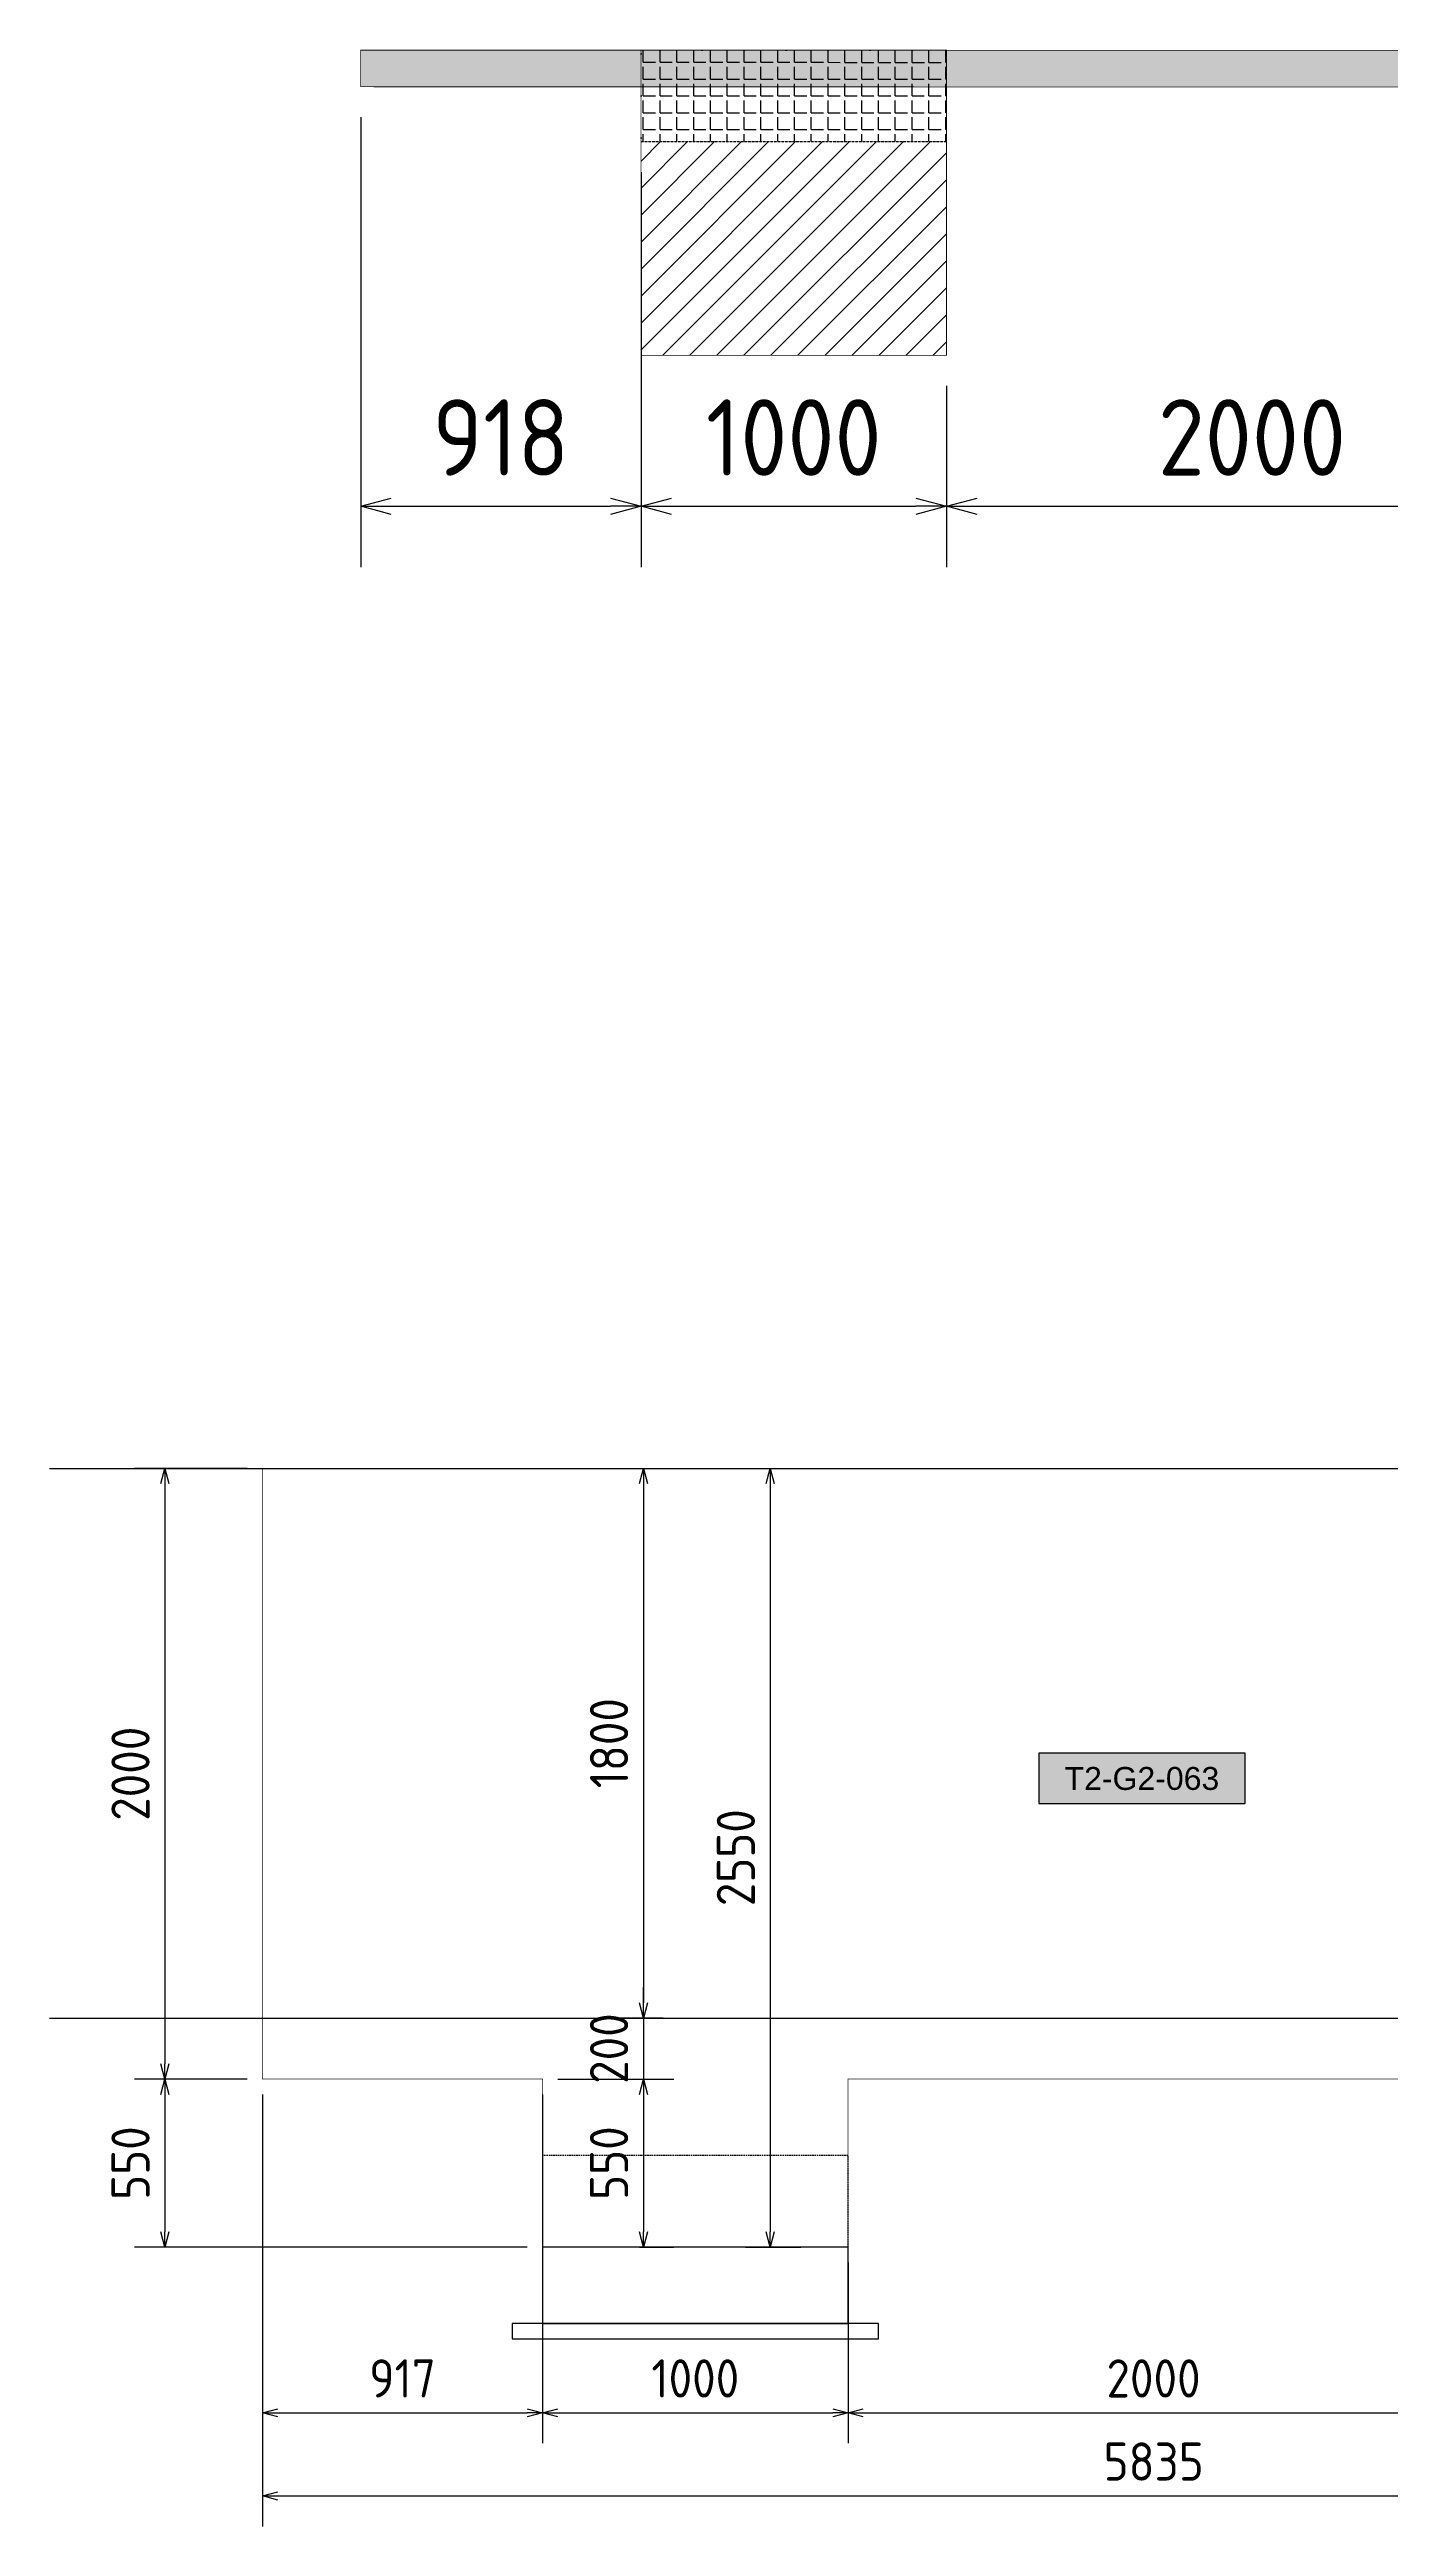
# Model space of a CAD drawing. Header units: centimetres. Extents: x -6122352 to 6876996, y -1694241 to 2592194.
# Drawn here: x 3279042 to 3283431, y 78628 to 86739 of the extents above; entities that cross this region are included whole.
import ezdxf
from ezdxf.enums import TextEntityAlignment as Align

# ---------------------------------------------------------------- set-up
doc = ezdxf.new("R2010")
doc.units = ezdxf.units.CM
doc.header["$MEASUREMENT"] = 0
doc.header["$PDMODE"] = 66
doc.header["$PDSIZE"] = 100
for name, pattern in [('23585-XR-AR-END-SETTING OUT PLAN$0$HIDDEN', [0.375, 0.25, -0.125]), ('CENTER', [2, 1.25, -0.25, 0.25, -0.25]), ('DASHED2', [0.375, 0.25, -0.125])]:
    doc.linetypes.add(name, pattern=pattern)
doc.layers.get('Defpoints').update_dxf_attribs({"color": 255, "linetype": 'CENTER'})
for name, color, linetype in [('@MI-FOOTINGS', 7, 'Continuous'), ('@MI-TYPE-01', 30, 'Continuous'), ('@MI-TYPE-02', 6, 'Continuous'), ('PANEL-TAGS', 7, 'Continuous')]:
    doc.layers.add(name, color=color, linetype=linetype)
doc.styles.add('PANELTAG_STYLE', font='arial.ttf')
doc.styles.add('Schueco-BEMSTIL', font='isocpeur.ttf', dxfattribs={"width": 0.9})
doc.dimstyles.new('MI- JWC-TXT-2.5 MM', dxfattribs={"dimscale": 1.5, "dimtxt": 2.5, "dimasz": 1, "dimexe": 2, "dimexo": 1, "dimgap": 1, "dimtad": 1, "dimdec": 0, "dimdsep": 46, "dimtxsty": 'Schueco-BEMSTIL', "dimblk": 'OPEN30', "dimcen": 0, "dimdle": 2, "dimclrd": 140, "dimclre": 8, "dimclrt": 40, "dimadec": 0, "dimazin": 2, "dimtfac": 1, "dimtdec": 0, "dimtix": 1, "dimtmove": 2, "dimatfit": 3, "dimldrblk": 'OPEN', "dimfxl": 2, "dimlwd": -1, "dimlwe": -1, "dimarcsym": 0})

# ---------------------------------------------------------------- blocks, each defined once
blk = doc.blocks.new('T1-FOOTING')
at = {"transparency": 33554679}
h = blk.add_hatch(dxfattribs=at)
h.set_pattern_fill('ANGLE', color=256, scale=500)
h.set_pattern_definition([(0, (0, 0), (0, 137.5), [100, -37.5]), (90, (0, 0), (-137.5, 8.419446744138054e-15), [100, -37.5])])
h.paths.add_polyline_path([(-500, -300.0000000000218), (499.9999999999964, -300.0000000000218), (499.9999999999964, -1.818989403545856e-11), (-500, -1.818989403545856e-11)])
h.paths.add_polyline_path([(-499.75, -299.7500000000218), (499.7499999999964, -299.7500000000218), (499.7499999999964, -0.2500000000181899), (-499.75, -0.2500000000181899)], flags=16)
h = blk.add_hatch(dxfattribs=at)
h.set_pattern_fill('ANGLE', color=8, scale=200)
h.set_pattern_definition([(0, (0, 0), (0, 55.00000000000001), [40, -15]), (90, (0, 0), (-55.00000000000001, 3.367778697655222e-15), [40, -15])])
h.paths.add_polyline_path([(500.0000000000025, -300.0000000000218), (500.0000000000035, -1.818989403545856e-11), (-500, -1.816147232602816e-11), (-499.9999999999989, -300.0000000000291)])
h = blk.add_hatch(dxfattribs=at)
h.set_pattern_fill('ANSI31', color=8, scale=500)
h.set_pattern_definition([(45, (0, 0), (-44.19417382415922, 44.19417382415922), [])])
h.paths.add_polyline_path([(500, -1000.000000000015), (500.0000000000025, -300.0000000000218), (-499.9999999999989, -300.000000000029), (-499.9999999999964, -1000.000000000011)])
at = {"layer": '@MI-TYPE-01', "color": 240, "linetype": 'DASHED2', "true_color": 0xed1f24}
blk.add_line((-500.0000000000073, -300.0000000000291), (499.9999999999964, -300.0000000000218), dxfattribs=at)
at = {"layer": '@MI-TYPE-01', "color": 240, "true_color": 0xed1f24, "const_width": 2.5}
blk.add_lwpolyline([(-500, -1.818989403545856e-11), (500.0000000000036, -1.818989403545856e-11), (500, -1000.000000000015), (-499.9999999999964, -1000.000000000011)], close=True, dxfattribs=at)
blk = doc.blocks.new('A$C90a9385a')
at = {"layer": '@MI-TYPE-02'}
h = blk.add_hatch(color=256, dxfattribs=at)
h.dxf.hatch_style = 1
h.paths.add_polyline_path([(5835.000000000029, 0), (0, 0), (0, -120), (5835, -120)])
at = {"layer": '@MI-TYPE-02', "const_width": 2.5}
blk.add_lwpolyline([(5835.000000000029, 0), (0, 0), (0, -120), (5835, -120)], close=True, dxfattribs=at)
at = {"layer": '@MI-FOOTINGS', "color": 240, "true_color": 0xed1f24}
blk.add_blockref('T1-FOOTING', (1417.536642821826, 0.872473891977279), dxfattribs=at)
blk = doc.blocks.new('_Open30')
at = {"color": 0, "linetype": 'ByBlock', "lineweight": -2}
for p, q in [((-1, 0.26794919), (0, 0)), ((0, 0), (-1, -0.26794919)), ((0, 0), (-1, 0))]:
    blk.add_line(p, q, dxfattribs=at)
blk = doc.blocks.new('*D1343')
at = {"color": 8, "transparency": 16777216}
for p, q in [((390.6227459281819, -47080.80116095192), (1684.684925263748, -47080.80116095192)), ((211.3308254611179, -47998.30569433885), (1684.684925263748, -47998.30569433885))]:
    blk.add_line(p, q, dxfattribs=at)
at = {"color": 140, "transparency": 16777216}
blk.add_line((1484.684925263748, -47898.30569433885), (1484.684925263748, -47180.80116095192), dxfattribs=at)
at = {"layer": 'Defpoints', "color": 0, "transparency": 16777216}
for p in [(290.6227459281819, -47080.80116095192), (1484.684925263748, -47080.80116095192), (111.3308254611179, -47998.30569433885)]:
    blk.add_point(p, dxfattribs=at)
at = {"color": 140, "transparency": 16777216, "xscale": 100, "yscale": 100, "zscale": 100}
for p, rotation in [((1484.684925263748, -47080.80116095192), 90), ((1484.684925263748, -47998.30569433885), 270)]:
    blk.add_blockref('_Open30', p, dxfattribs=dict(at, rotation=rotation))
at = {"color": 40, "transparency": 16777216, "insert": (1259.684925263734, -47539.55342764538), "char_height": 250, "attachment_point": 5, "rotation": 90, "style": 'Schueco-BEMSTIL'}
blk.add_mtext('918', dxfattribs=at)
blk = doc.blocks.new('_Open')
at = {"color": 0, "linetype": 'ByBlock', "lineweight": -2}
for p, q in [((-1, 0.1666666666666667), (0, 0)), ((-1, -0.1666666666666667), (0, 0)), ((0, 0), (-1, 0))]:
    blk.add_line(p, q, dxfattribs=at)
blk = doc.blocks.new('*D1344')
at = {"color": 8, "transparency": 16777216}
for p, q in [((1090.801907083369, -46080.92659767708), (1684.684925263748, -46080.92659767708)), ((390.6227459281819, -47080.80116095192), (1684.684925263749, -47080.80116095192))]:
    blk.add_line(p, q, dxfattribs=at)
at = {"color": 140, "transparency": 16777216}
blk.add_line((1484.684925263748, -46980.80116095192), (1484.684925263748, -46180.92659767708), dxfattribs=at)
at = {"layer": 'Defpoints', "color": 0, "transparency": 16777216}
for p in [(990.8019070833693, -46080.92659767708), (1484.684925263748, -46080.92659767708), (290.6227459281819, -47080.80116095192)]:
    blk.add_point(p, dxfattribs=at)
at = {"color": 140, "transparency": 16777216, "xscale": 100, "yscale": 100, "zscale": 100}
for p, rotation in [((1484.684925263748, -46080.92659767708), 90), ((1484.684925263748, -47080.80116095192), 270)]:
    blk.add_blockref('_Open30', p, dxfattribs=dict(at, rotation=rotation))
at = {"color": 40, "transparency": 16777216, "insert": (1259.684925263735, -46580.86387931449), "char_height": 250, "attachment_point": 5, "rotation": 90, "style": 'Schueco-BEMSTIL'}
blk.add_mtext('1000', dxfattribs=at)
blk = doc.blocks.new('*D1345')
at = {"color": 8, "transparency": 16777216}
for p, q in [((1091.16025186563, -44080.92662977983), (1684.684925263748, -44080.92662977983)), ((1090.801907083369, -46080.92659767708), (1684.684925263749, -46080.92659767708))]:
    blk.add_line(p, q, dxfattribs=at)
at = {"color": 140, "transparency": 16777216}
blk.add_line((1484.684925263749, -45980.92659767708), (1484.684925263748, -44180.92662977983), dxfattribs=at)
at = {"layer": 'Defpoints', "color": 0, "transparency": 16777216}
for p in [(991.1602518656296, -44080.92662977983), (1484.684925263748, -44080.92662977983), (990.8019070833693, -46080.92659767708)]:
    blk.add_point(p, dxfattribs=at)
at = {"color": 140, "transparency": 16777216, "xscale": 100, "yscale": 100, "zscale": 100}
for p, rotation in [((1484.684925263748, -44080.92662977983), 90), ((1484.684925263749, -46080.92659767708), 270)]:
    blk.add_blockref('_Open30', p, dxfattribs=dict(at, rotation=rotation))
at = {"color": 40, "transparency": 16777216, "insert": (1259.684925263736, -45080.92661372845), "char_height": 250, "attachment_point": 5, "rotation": 90, "style": 'Schueco-BEMSTIL'}
blk.add_mtext('2000', dxfattribs=at)
blk = doc.blocks.new('*D4790')
at = {"layer": '@MI-TYPE-01', "color": 8, "transparency": 16777216}
for p, q in [((3279738.929575941, 80042.99567519687), (3279738.929575941, 78900.36032206006)), ((3280655.929575941, 80042.99567519687), (3280655.929575941, 78900.36032206006))]:
    blk.add_line(p, q, dxfattribs=at)
at = {"layer": '@MI-TYPE-01', "color": 140, "transparency": 16777216}
blk.add_line((3279788.929575941, 79000.36032206006), (3280605.929575941, 79000.36032206006), dxfattribs=at)
at = {"layer": 'Defpoints', "color": 0, "transparency": 16777216}
for p in [(3279738.929575941, 80092.99567519687), (3280655.929575941, 80092.99567519687), (3280655.929575941, 79000.36032206006)]:
    blk.add_point(p, dxfattribs=at)
at = {"layer": '@MI-TYPE-01', "color": 140, "transparency": 16777216, "xscale": 50, "yscale": 50, "zscale": 50, "rotation": 180}
blk.add_blockref('_Open30', (3279738.929575941, 79000.36032206006), dxfattribs=at)
at = {"layer": '@MI-TYPE-01', "color": 140, "transparency": 16777216, "xscale": 50, "yscale": 50, "zscale": 50}
blk.add_blockref('_Open30', (3280655.929575941, 79000.36032206006), dxfattribs=at)
at = {"layer": '@MI-TYPE-01', "color": 40, "transparency": 16777216, "insert": (3280197.429575941, 79112.86032206006), "char_height": 125, "attachment_point": 5, "style": 'Schueco-BEMSTIL'}
blk.add_mtext('917', dxfattribs=at)
blk = doc.blocks.new('*D4791')
at = {"layer": '@MI-TYPE-01', "color": 8, "transparency": 16777216}
for p, q in [((3280655.929575941, 80042.99567519687), (3280655.929575941, 78900.36032206006)), ((3281655.929575941, 79492.99567519687), (3281655.929575941, 78900.36032206006))]:
    blk.add_line(p, q, dxfattribs=at)
at = {"layer": '@MI-TYPE-01', "color": 140, "transparency": 16777216}
blk.add_line((3280705.929575941, 79000.36032206006), (3281605.929575941, 79000.36032206006), dxfattribs=at)
at = {"layer": 'Defpoints', "color": 0, "transparency": 16777216}
for p in [(3280655.929575941, 80092.99567519687), (3281655.929575941, 79542.99567519687), (3281655.929575941, 79000.36032206006)]:
    blk.add_point(p, dxfattribs=at)
at = {"layer": '@MI-TYPE-01', "color": 140, "transparency": 16777216, "xscale": 50, "yscale": 50, "zscale": 50, "rotation": 180}
blk.add_blockref('_Open30', (3280655.929575941, 79000.36032206006), dxfattribs=at)
at = {"layer": '@MI-TYPE-01', "color": 140, "transparency": 16777216, "xscale": 50, "yscale": 50, "zscale": 50}
blk.add_blockref('_Open30', (3281655.929575941, 79000.36032206006), dxfattribs=at)
at = {"layer": '@MI-TYPE-01', "color": 40, "transparency": 16777216, "insert": (3281155.929575941, 79112.86032206006), "char_height": 125, "attachment_point": 5, "style": 'Schueco-BEMSTIL'}
blk.add_mtext('1000', dxfattribs=at)
blk = doc.blocks.new('*D4792')
at = {"layer": '@MI-TYPE-01', "color": 8, "transparency": 16777216}
for p, q in [((3281655.929575941, 79492.99567519687), (3281655.929575941, 78900.36032206006)), ((3283655.929575941, 79492.99567519687), (3283655.929575941, 78900.36032206006))]:
    blk.add_line(p, q, dxfattribs=at)
at = {"layer": '@MI-TYPE-01', "color": 140, "transparency": 16777216}
blk.add_line((3281705.929575941, 79000.36032206006), (3283605.929575941, 79000.36032206006), dxfattribs=at)
at = {"layer": 'Defpoints', "color": 0, "transparency": 16777216}
for p in [(3281655.929575941, 79542.99567519687), (3283655.929575941, 79542.99567519687), (3283655.929575941, 79000.36032206006)]:
    blk.add_point(p, dxfattribs=at)
at = {"layer": '@MI-TYPE-01', "color": 140, "transparency": 16777216, "xscale": 50, "yscale": 50, "zscale": 50, "rotation": 180}
blk.add_blockref('_Open30', (3281655.929575941, 79000.36032206006), dxfattribs=at)
at = {"layer": '@MI-TYPE-01', "color": 140, "transparency": 16777216, "xscale": 50, "yscale": 50, "zscale": 50}
blk.add_blockref('_Open30', (3283655.929575941, 79000.36032206006), dxfattribs=at)
at = {"layer": '@MI-TYPE-01', "color": 40, "transparency": 16777216, "insert": (3282655.929575941, 79112.86032206006), "char_height": 125, "attachment_point": 5, "style": 'Schueco-BEMSTIL'}
blk.add_mtext('2000', dxfattribs=at)
blk = doc.blocks.new('*D4795')
at = {"layer": '@MI-TYPE-01', "color": 8, "transparency": 16777216}
for p, q in [((3279738.929575941, 80042.99567519687), (3279738.929575941, 78628.13182075322)), ((3285573.929575941, 80042.99567519687), (3285573.929575941, 78628.13182075322))]:
    blk.add_line(p, q, dxfattribs=at)
at = {"layer": '@MI-TYPE-01', "color": 140, "transparency": 16777216}
blk.add_line((3279788.929575941, 78728.13182075322), (3285523.929575941, 78728.13182075322), dxfattribs=at)
at = {"layer": 'Defpoints', "color": 0, "transparency": 16777216}
for p in [(3279738.929575941, 80092.99567519687), (3285573.929575941, 80092.99567519687), (3285573.929575941, 78728.13182075322)]:
    blk.add_point(p, dxfattribs=at)
at = {"layer": '@MI-TYPE-01', "color": 140, "transparency": 16777216, "xscale": 50, "yscale": 50, "zscale": 50, "rotation": 180}
blk.add_blockref('_Open30', (3279738.929575941, 78728.13182075322), dxfattribs=at)
at = {"layer": '@MI-TYPE-01', "color": 140, "transparency": 16777216, "xscale": 50, "yscale": 50, "zscale": 50}
blk.add_blockref('_Open30', (3285573.929575941, 78728.13182075322), dxfattribs=at)
at = {"layer": '@MI-TYPE-01', "color": 40, "transparency": 16777216, "insert": (3282656.429575941, 78840.63182075322), "char_height": 125, "attachment_point": 5, "style": 'Schueco-BEMSTIL'}
blk.add_mtext('5835', dxfattribs=at)
blk = doc.blocks.new('*D4796')
at = {"layer": '@MI-TYPE-01', "color": 8, "transparency": 16777216}
for p, q in [((3279688.929575943, 82092.9956751969), (3279319.588103584, 82092.9956751969)), ((3279688.929575943, 80092.9956751969), (3279319.588103584, 80092.9956751969))]:
    blk.add_line(p, q, dxfattribs=at)
at = {"layer": '@MI-TYPE-01', "color": 140, "transparency": 16777216}
blk.add_line((3279419.588103584, 82042.9956751969), (3279419.588103584, 80142.9956751969), dxfattribs=at)
at = {"layer": 'Defpoints', "color": 0, "transparency": 16777216}
for p in [(3279738.929575943, 82092.9956751969), (3279419.588103584, 80092.9956751969), (3279738.929575943, 80092.9956751969)]:
    blk.add_point(p, dxfattribs=at)
at = {"layer": '@MI-TYPE-01', "color": 140, "transparency": 16777216, "xscale": 50, "yscale": 50, "zscale": 50}
for p, rotation in [((3279419.588103584, 82092.9956751969), 90), ((3279419.588103584, 80092.9956751969), 270)]:
    blk.add_blockref('_Open30', p, dxfattribs=dict(at, rotation=rotation))
at = {"layer": '@MI-TYPE-01', "color": 40, "transparency": 16777216, "insert": (3279307.088103583, 81092.99567519595), "char_height": 125, "attachment_point": 5, "rotation": 90, "style": 'Schueco-BEMSTIL'}
blk.add_mtext('2000', dxfattribs=at)
blk = doc.blocks.new('*D4797')
at = {"layer": '@MI-TYPE-01', "color": 8, "transparency": 16777216}
for p, q in [((3279688.929575943, 80092.9956751969), (3279319.588103582, 80092.9956751969)), ((3280605.929575943, 79542.9956751969), (3279319.588103582, 79542.9956751969))]:
    blk.add_line(p, q, dxfattribs=at)
at = {"layer": '@MI-TYPE-01', "color": 140, "transparency": 16777216}
blk.add_line((3279419.588103582, 80042.9956751969), (3279419.588103582, 79592.9956751969), dxfattribs=at)
at = {"layer": 'Defpoints', "color": 0, "transparency": 16777216}
for p in [(3279738.929575943, 80092.9956751969), (3279419.588103582, 79542.9956751969), (3280655.929575943, 79542.9956751969)]:
    blk.add_point(p, dxfattribs=at)
at = {"layer": '@MI-TYPE-01', "color": 140, "transparency": 16777216, "xscale": 50, "yscale": 50, "zscale": 50}
for p, rotation in [((3279419.588103582, 80092.9956751969), 90), ((3279419.588103582, 79542.9956751969), 270)]:
    blk.add_blockref('_Open30', p, dxfattribs=dict(at, rotation=rotation))
at = {"layer": '@MI-TYPE-01', "color": 40, "transparency": 16777216, "insert": (3279307.088103581, 79817.99567519595), "char_height": 125, "attachment_point": 5, "rotation": 90, "style": 'Schueco-BEMSTIL'}
blk.add_mtext('550', dxfattribs=at)
blk = doc.blocks.new('*D4798')
at = {"layer": '@MI-TYPE-01', "color": 8, "transparency": 16777216}
for p, q in [((3281320.624570989, 82092.9956751969), (3281501.194101086, 82092.9956751969)), ((3281320.624570989, 79542.9956751969), (3281501.194101086, 79542.9956751969))]:
    blk.add_line(p, q, dxfattribs=at)
at = {"layer": '@MI-TYPE-01', "color": 140, "transparency": 16777216}
blk.add_line((3281401.194101086, 82042.9956751969), (3281401.194101086, 79592.9956751969), dxfattribs=at)
at = {"layer": 'Defpoints', "color": 0, "transparency": 16777216}
for p in [(3281270.624570989, 82092.9956751969), (3281270.624570989, 79542.9956751969), (3281401.194101086, 79542.9956751969)]:
    blk.add_point(p, dxfattribs=at)
at = {"layer": '@MI-TYPE-01', "color": 140, "transparency": 16777216, "xscale": 50, "yscale": 50, "zscale": 50}
for p, rotation in [((3281401.194101086, 82092.9956751969), 90), ((3281401.194101086, 79542.9956751969), 270)]:
    blk.add_blockref('_Open30', p, dxfattribs=dict(at, rotation=rotation))
at = {"layer": '@MI-TYPE-01', "color": 40, "transparency": 16777216, "insert": (3281288.694101085, 80817.99567519595), "char_height": 125, "attachment_point": 5, "rotation": 90, "style": 'Schueco-BEMSTIL'}
blk.add_mtext('2550', dxfattribs=at)
blk = doc.blocks.new('*D4799')
at = {"layer": '@MI-TYPE-01', "color": 8, "transparency": 16777216}
for p, q in [((3280975.556603343, 82092.9956751969), (3281086.089533391, 82092.9956751969)), ((3280975.556603343, 80292.99567519713), (3281086.089533391, 80292.99567519713))]:
    blk.add_line(p, q, dxfattribs=at)
at = {"layer": '@MI-TYPE-01', "color": 140, "transparency": 16777216}
blk.add_line((3280986.089533391, 82042.9956751969), (3280986.089533391, 80342.99567519713), dxfattribs=at)
at = {"layer": 'Defpoints', "color": 0, "transparency": 16777216}
for p in [(3280925.556603343, 82092.9956751969), (3280925.556603343, 80292.99567519713), (3280986.089533391, 80292.99567519713)]:
    blk.add_point(p, dxfattribs=at)
at = {"layer": '@MI-TYPE-01', "color": 140, "transparency": 16777216, "xscale": 50, "yscale": 50, "zscale": 50}
for p, rotation in [((3280986.089533391, 82092.9956751969), 90), ((3280986.089533391, 80292.99567519713), 270)]:
    blk.add_blockref('_Open30', p, dxfattribs=dict(at, rotation=rotation))
at = {"layer": '@MI-TYPE-01', "color": 40, "transparency": 16777216, "insert": (3280873.58953339, 81192.99567519607), "char_height": 125, "attachment_point": 5, "rotation": 90, "style": 'Schueco-BEMSTIL'}
blk.add_mtext('1800', dxfattribs=at)
blk = doc.blocks.new('*D4800')
at = {"layer": '@MI-TYPE-01', "color": 8, "transparency": 16777216}
for p, q in [((3280705.929575943, 80092.9956751969), (3281086.089533395, 80092.9956751969)), ((3280972.741822094, 79542.9956751969), (3281086.089533395, 79542.9956751969))]:
    blk.add_line(p, q, dxfattribs=at)
at = {"layer": '@MI-TYPE-01', "color": 140, "transparency": 16777216}
blk.add_line((3280986.089533395, 80042.9956751969), (3280986.089533395, 79592.9956751969), dxfattribs=at)
at = {"layer": 'Defpoints', "color": 0, "transparency": 16777216}
for p in [(3280655.929575943, 80092.9956751969), (3280922.741822094, 79542.9956751969), (3280986.089533395, 79542.9956751969)]:
    blk.add_point(p, dxfattribs=at)
at = {"layer": '@MI-TYPE-01', "color": 140, "transparency": 16777216, "xscale": 50, "yscale": 50, "zscale": 50}
for p, rotation in [((3280986.089533395, 80092.9956751969), 90), ((3280986.089533395, 79542.9956751969), 270)]:
    blk.add_blockref('_Open30', p, dxfattribs=dict(at, rotation=rotation))
at = {"layer": '@MI-TYPE-01', "color": 40, "transparency": 16777216, "insert": (3280873.589533394, 79817.99567519595), "char_height": 125, "attachment_point": 5, "rotation": 90, "style": 'Schueco-BEMSTIL'}
blk.add_mtext('550', dxfattribs=at)
blk = doc.blocks.new('PANELTAG')
at = {"layer": 'PANEL-TAGS', "color": 1}
blk.add_lwpolyline([(-13.5, -3.3), (13.5, -3.3), (13.5, 3.3), (-13.5, 3.3)], close=True, dxfattribs=at)
at = {"layer": 'PANEL-TAGS', "color": 40, "true_color": 0xffd700}
blk.add_solid([(-13.5, -3.3), (13.5, -3.3), (-13.5, 3.3), (13.5, 3.3)], dxfattribs=at)
at = {"layer": 'PANEL-TAGS', "color": 5, "style": 'PANELTAG_STYLE'}
blk.add_attdef('TAGNO', text='', height=3, dxfattribs=at).set_placement((0, 0), align=Align.CENTER)
blk = doc.blocks.new('*D4801')
at = {"layer": '@MI-TYPE-01', "color": 140, "transparency": 16777216}
for p, q in [((3280986.089533398, 80342.99567519713), (3280986.089533398, 80392.99567519713)), ((3280986.089533398, 80292.99567519713), (3280986.089533398, 80092.9956751969)), ((3280986.089533398, 80042.9956751969), (3280986.089533398, 79992.9956751969))]:
    blk.add_line(p, q, dxfattribs=at)
at = {"layer": '@MI-TYPE-01', "color": 8, "transparency": 16777216}
for p, q in [((3281050.527037599, 80292.99567519713), (3280886.089533398, 80292.99567519713)), ((3280705.929575943, 80092.9956751969), (3281086.089533398, 80092.9956751969))]:
    blk.add_line(p, q, dxfattribs=at)
at = {"layer": 'Defpoints', "color": 0, "transparency": 16777216}
for p in [(3281100.527037599, 80292.99567519713), (3280655.929575943, 80092.9956751969), (3280986.089533398, 80092.9956751969)]:
    blk.add_point(p, dxfattribs=at)
at = {"layer": '@MI-TYPE-01', "color": 140, "transparency": 16777216, "xscale": 50, "yscale": 50, "zscale": 50}
for p, rotation in [((3280986.089533398, 80292.99567519713), 270), ((3280986.089533398, 80092.9956751969), 90)]:
    blk.add_blockref('_Open30', p, dxfattribs=dict(at, rotation=rotation))
at = {"layer": '@MI-TYPE-01', "color": 40, "transparency": 16777216, "insert": (3280873.589533397, 80192.99567519607), "char_height": 125, "attachment_point": 5, "rotation": 90, "style": 'Schueco-BEMSTIL'}
blk.add_mtext('200', dxfattribs=at)
blk = doc.blocks.new('T1-FOOTING ELEVATION')
at = {"color": 9}
blk.add_lwpolyline([(-600, -250), (600, -250), (600, -300), (-600, -300)], close=True, dxfattribs=at)
at = {"layer": '@MI-TYPE-01', "color": 114, "linetype": '23585-XR-AR-END-SETTING OUT PLAN$0$HIDDEN', "ltscale": 20, "true_color": 0x139b48}
blk.add_lwpolyline([(-500, 0), (-500, 300), (500, 300), (500, 0)], dxfattribs=at)
at = {"layer": '@MI-TYPE-01', "color": 114, "true_color": 0x139b48}
blk.add_lwpolyline([(-500, 0), (500, 0), (500, -250), (-500, -250)], close=True, dxfattribs=at)
blk = doc.blocks.new('T1-PARTITION PLAN')
at = {"layer": '@MI-TYPE-02', "rotation": 89.98973417812736}
blk.add_blockref('A$C90a9385a', (-8.669172612717375, -47998.2841936519), dxfattribs=at)
dim = blk.add_linear_dim(base=(1484.684925263728, -44080.92662977984), p1=(990.8019070833483, -46080.92659767708), p2=(991.1602518656085, -44080.92662977982), angle=90, dimstyle='MI- JWC-TXT-2.5 MM')
dim.commit()
dim.dimension.update_dxf_attribs({"geometry": '*D1345', "text_midpoint": (1259.684925263715, -45080.92661372846), "insert": (-2.05773176276125e-11, -7.275957614183426e-12)})
for base, p1, p2, picture, middle in [((1484.684925263748, -46080.92659767708), (290.6227459281818, -47080.8011609519), (990.8019070833689, -46080.92659767707), '*D1344', (1259.684925263735, -46580.86387931449)), ((1484.684925263748, -47080.80116095192), (111.3308254611179, -47998.30569433884), (290.6227459281818, -47080.8011609519), '*D1343', (1259.684925263734, -47539.55342764538))]:
    dim = blk.add_linear_dim(base=base, p1=p1, p2=p2, angle=90, dimstyle='MI- JWC-TXT-2.5 MM')
    dim.commit()
    dim.dimension.update_dxf_attribs({"geometry": picture, "text_midpoint": middle})

msp = doc.modelspace()

# ---------------------------------------------------------------- linework, layer by layer
at = {"layer": '@MI-TYPE-02', "color": 160, "linetype": 'DASHED2', "ltscale": 5}
for points in [[(3279042.044218956, 82092.9956751971), (3286339.077068961, 82092.9956751971)], [(3279042.044218956, 80292.9956751971), (3286339.077068961, 80292.9956751971)]]:
    msp.add_lwpolyline(points, dxfattribs=at)
at = {"layer": '@MI-TYPE-02', "const_width": 2.5}
msp.add_lwpolyline([(3279738.929575941, 82092.99567519687), (3285573.929575941, 82092.99567519687), (3285573.929575941, 80092.99567519687), (3284655.929575941, 80092.99567519687), (3284655.929575941, 79542.99567519687), (3283655.929575941, 79542.99567519687), (3283655.929575941, 80092.99567519687), (3281655.929575941, 80092.99567519687), (3281655.929575941, 79542.99567519687), (3280655.929575941, 79542.99567519687), (3280655.929575941, 80092.99567519687), (3279738.929575941, 80092.99567519687), (3279738.929575941, 82092.99567519687)], dxfattribs=at)

# ---------------------------------------------------------------- block references
at = {"layer": '@MI-TYPE-01', "rotation": 270}
msp.add_blockref('T1-PARTITION PLAN', (3328059.041361175, 86728.33645001147), dxfattribs=at)
at = {"layer": '@MI-TYPE-01', "color": 30, "xscale": -1}
msp.add_blockref('T1-FOOTING ELEVATION', (3281155.929575941, 79542.99567519687), dxfattribs=at)
at = {"layer": 'PANEL-TAGS'}
ref = msp.add_blockref('PANELTAG', (3282617.816546685, 81077.53137338534), dxfattribs=dict(at, xscale=25, yscale=25, zscale=25))
ref.add_attrib('TAGNO', 'T2-G2-063', dxfattribs={"color": 5, "height": 75, "style": 'PANELTAG_STYLE'}).set_placement((3282617.816546685, 81077.53137338534), align=Align.MIDDLE_CENTER)

# ---------------------------------------------------------------- dimensions: what is measured, and where the dimension line sits
at = {"layer": '@MI-TYPE-01'}
for base, p1, p2, picture, middle in [((3279419.588103584, 80092.9956751969), (3279738.929575941, 82092.99567519687), (3279738.929575941, 80092.99567519687), '*D4796', (3279307.088103583, 81092.99567519595)), ((3280986.089533391, 80292.99567519713), (3280925.556603341, 82092.99567519687), (3280925.556603341, 80292.9956751971), '*D4799', (3280873.58953339, 81192.99567519607)), ((3281401.194101086, 79542.9956751969), (3281270.624570987, 82092.99567519687), (3281270.624570987, 79542.99567519687), '*D4798', (3281288.694101085, 80817.99567519595)), ((3280986.089533398, 80092.9956751969), (3281100.527037597, 80292.9956751971), (3280655.929575941, 80092.99567519687), '*D4801', (3280873.589533397, 80192.99567519607)), ((3279419.588103582, 79542.9956751969), (3279738.929575941, 80092.99567519687), (3280655.929575941, 79542.99567519687), '*D4797', (3279307.088103581, 79817.99567519595)), ((3280986.089533395, 79542.9956751969), (3280655.929575941, 80092.99567519687), (3280922.741822092, 79542.99567519687), '*D4800', (3280873.589533394, 79817.99567519595))]:
    dim = msp.add_linear_dim(base=base, p1=p1, p2=p2, angle=90, dimstyle='MI- JWC-TXT-2.5 MM', dxfattribs=at)
    dim.commit()
    dim.dimension.update_dxf_attribs({"geometry": picture, "text_midpoint": middle})
for base, p1, p2, picture, middle in [((3280655.929575941, 79000.36032206006), (3279738.929575941, 80092.99567519687), (3280655.929575941, 80092.99567519687), '*D4790', (3280197.429575941, 79112.86032206006)), ((3285573.929575941, 78728.13182075322), (3279738.929575941, 80092.99567519687), (3285573.929575941, 80092.99567519687), '*D4795', (3282656.429575941, 78840.63182075322)), ((3281655.929575941, 79000.36032206006), (3280655.929575941, 80092.99567519687), (3281655.929575941, 79542.99567519687), '*D4791', (3281155.929575941, 79112.86032206006)), ((3283655.929575941, 79000.36032206006), (3281655.929575941, 79542.99567519687), (3283655.929575941, 79542.99567519687), '*D4792', (3282655.929575941, 79112.86032206006))]:
    dim = msp.add_linear_dim(base=base, p1=p1, p2=p2, dimstyle='MI- JWC-TXT-2.5 MM', dxfattribs=at)
    dim.commit()
    dim.dimension.update_dxf_attribs({"geometry": picture, "text_midpoint": middle})

doc.saveas('drawing.dxf')
